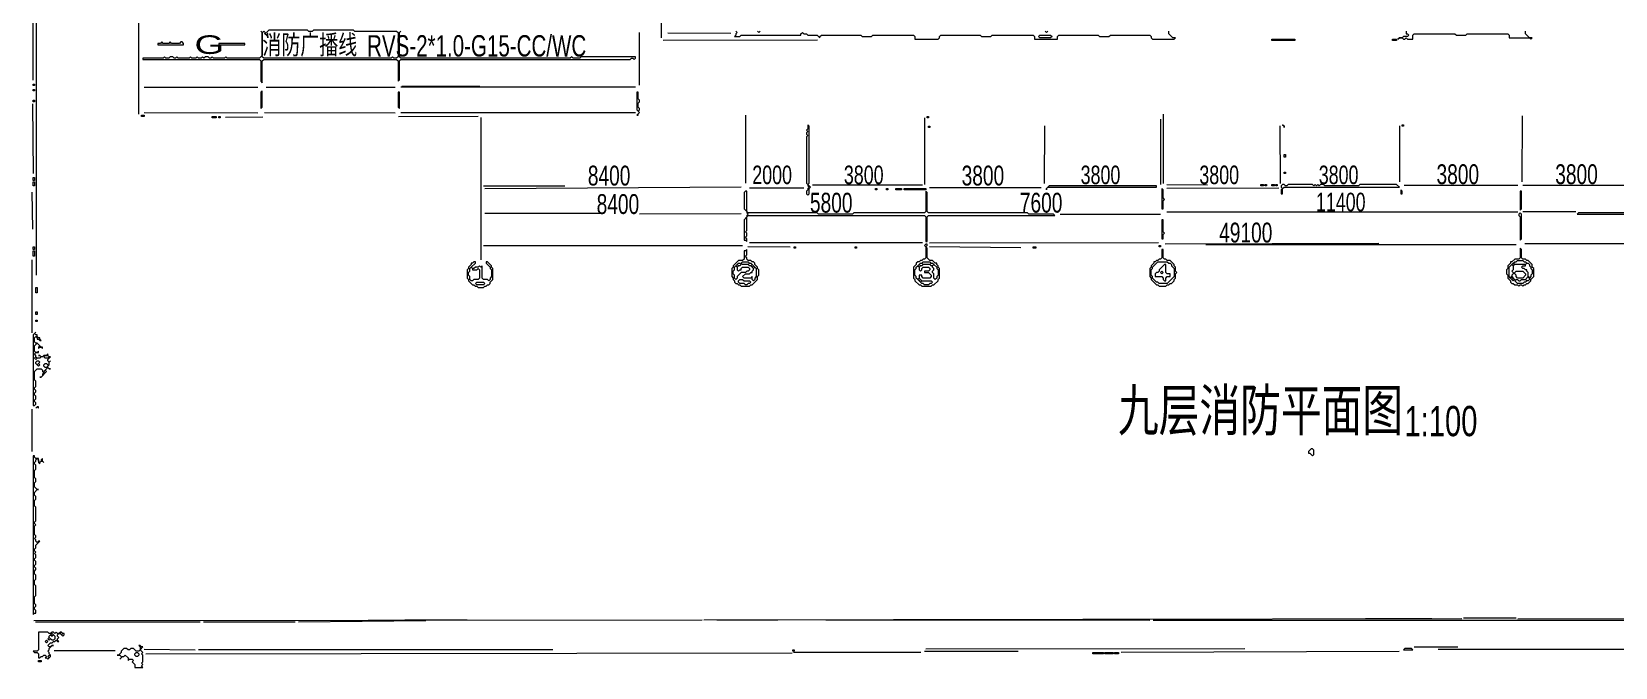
# Model space of a CAD drawing. Extents: x 9 to 1972, y 11 to 1392.
# Drawn here: x 9 to 1176, y 11 to 480 of the extents above; entities that cross this region are included whole.
import ezdxf

# ---------------------------------------------------------------- set-up
doc = ezdxf.new("R2010")
doc.units = 0
for name, color, linetype, lineweight in [('OCR_TEXT', 6, 'Continuous', 0), ('TRACE_CURVE', 6, 'Continuous', 0), ('TRACE_STRAIGHT', 5, 'Continuous', 0), ('TRACE_TEXT_SYMBOL', 6, 'Continuous', 0)]:
    doc.layers.add(name, color=color, linetype=linetype, lineweight=lineweight)
doc.styles.add('wqy-unicode', font='wqy-unicode.lff')

msp = doc.modelspace()

# ---------------------------------------------------------------- linework, layer by layer
at = {"layer": 'TRACE_CURVE', "color": 6}
for points in [[(178, 480), (179, 479), (179, 462), (177, 460), (153, 460), (152, 461), (151, 460), (143, 460), (142, 461), (141, 460), (140, 460), (139, 461), (137, 461), (136, 460), (135, 461), (134, 460), (132, 460), (131, 461), (130, 460), (127, 460), (126, 461), (125, 460), (117, 460), (116, 461), (115, 460), (114, 460), (113, 461), (111, 461), (110, 460), (108, 460), (107, 461), (106, 460), (91, 460), (91, 459), (177, 459), (178, 458), (178, 443), (179, 442), (179, 458), (180, 459), (278, 459), (279, 458), (279, 443), (280, 444), (280, 458), (281, 459), (450, 459), (451, 460), (452, 460), (453, 459), (454, 460)], [(454, 460), (454, 461), (414, 461), (413, 460), (408, 460), (407, 461), (406, 460), (281, 460), (280, 461), (280, 479), (281, 480)], [(10, 167), (10, 50), (11, 51), (12, 51), (12, 53), (11, 54), (11, 55), (12, 56), (12, 57), (11, 58), (11, 63), (12, 64), (12, 71), (11, 72), (11, 75), (12, 76), (12, 79), (11, 80), (11, 82), (12, 83), (12, 84), (11, 85), (11, 86), (12, 87), (12, 89), (11, 90), (11, 91), (12, 92), (12, 94), (11, 95), (12, 96), (11, 97), (11, 98), (12, 99), (12, 101), (15, 104), (14, 104), (13, 103), (12, 104), (12, 105), (11, 106), (12, 107), (12, 108), (11, 109), (11, 115), (12, 116), (11, 117), (11, 118), (12, 119), (12, 129), (11, 130), (11, 134), (12, 135), (12, 137), (11, 138), (11, 140), (13, 142), (14, 142), (13, 142), (11, 144), (11, 147), (12, 148), (12, 150), (11, 151)], [(11, 151), (11, 156), (12, 157), (12, 160), (11, 161), (11, 162), (12, 163), (12, 164), (13, 165), (14, 164), (14, 162), (15, 161), (15, 162), (16, 163), (17, 163), (18, 162), (17, 163), (17, 165), (16, 164), (16, 163), (15, 162), (14, 163), (14, 165), (12, 165), (11, 166), (11, 167), (10, 167)]]:
    msp.add_lwpolyline(points, dxfattribs=at)
msp.add_lwpolyline([(184, 481), (212, 481), (213, 480), (216, 480), (217, 481), (246, 481), (247, 480), (278, 480), (279, 479), (279, 461), (278, 460), (276, 460), (275, 461), (274, 460), (180, 460), (179, 461), (179, 479), (180, 480), (181, 479), (181, 478), (183, 476), (183, 475), (183, 478), (182, 479)], close=True, dxfattribs=at)
at = {"layer": 'TRACE_STRAIGHT', "color": 5}
for p, q in [((12.6, 300.1), (12.7, 975.1)), ((472.9, 611.4), (472.9, 475.1)), ((87.9, 418.9), (87.9, 583.9)), ((10, 443.9), (10.2, 573.9)), ((457.1, 440.1), (457.1, 478.9)), ((477.9, 478.7), (524.4, 478.6)), ((474.4, 473.4), (588.1, 473.7)), ((91.9, 438.8), (175.6, 438.8)), ((181.9, 438.7), (276.9, 438.8)), ((281, 439), (454, 439)), ((281.9, 439.5), (339.4, 439.5)), ((9.7, 426.4), (10, 375.1)), ((91.9, 420), (175.6, 419.8)), ((151.9, 416.6), (179.4, 416.9)), ((180.6, 420), (276.9, 419.7)), ((279.4, 417.1), (338.1, 417.4)), ((281, 420), (454, 420)), ((340.2, 311.4), (340.3, 416.4)), ((535, 418), (535, 368)), ((667, 416), (667, 367)), ((755.5, 367.6), (755.6, 410.1)), ((841, 415), (841, 367)), ((843.1, 367.6), (843.2, 418.9)), ((929, 410.1), (929.1, 367.6)), ((1017, 410.1), (1017.1, 368.9)), ((1107.6, 368.9), (1107.7, 417.6)), ((342, 366), (402, 366)), ((343.1, 363.9), (531.9, 365.1)), ((538.1, 364.6), (578.1, 364.6)), ((584.4, 366.8), (665.6, 366.8)), ((670.6, 364.7), (753.1, 364.7)), ((845.6, 366.9), (875.6, 366.8)), ((845.6, 364.3), (928.1, 364.4)), ((1020.6, 366.4), (1104.4, 366.5)), ((1108.1, 366.5), (1190.6, 366.4)), ((9.2, 361.4), (9.5, 333.9)), ((343.1, 345.9), (430.6, 345.9)), ((456.9, 345.4), (531.9, 345.5)), ((767, 345), (841, 345)), ((845.6, 346.8), (1104.4, 346.8)), ((1108, 347), (1147, 347)), ((342, 322), (533, 322)), ((536.9, 321.2), (568.1, 321)), ((538.1, 324.1), (665.6, 324.1)), ((670.6, 324), (839.4, 324.2)), ((670.6, 321.3), (738.1, 320.6)), ((844.4, 323.3), (1001.9, 323.6)), ((874.4, 322.6), (1103.1, 322.8)), ((1109.4, 323.4), (1278.1, 323.6)), ((9, 311.4), (9.2, 257.6)), ((9.1, 201.4), (9.1, 170.1)), ((504.4, 46), (1063.1, 47.1)), ((992, 47), (1041, 47)), ((1064.4, 47.4), (1103.1, 47.5)), ((1104.4, 46.8), (1228.1, 46.9)), ((10.6, 45.5), (503.1, 45.9)), ((11.9, 44.6), (133.1, 44.6)), ((135.6, 44.6), (203.1, 44.6)), ((205.6, 44.6), (299.4, 45.5)), ((284, 46), (330, 46)), ((514, 46), (559, 46)), ((594.4, 45.9), (833.1, 45.7)), ((609, 46), (656, 46)), ((632, 46), (683, 46)), ((769, 46), (813, 46)), ((835.6, 45.7), (1904.4, 45.7)), ((25.6, 23.4), (70.6, 23.5)), ((91.9, 24.4), (129.4, 24)), ((131.9, 24.2), (393.1, 24.1)), ((667.9, 24.7), (903.1, 25)), ((1028, 26), (1060, 26)), ((1045.6, 24.5), (1308.1, 24.4)), ((93.1, 21), (569.4, 21.6)), ((570.6, 22.3), (664.4, 22.3)), ((667, 23), (736, 23)), ((811.9, 22.1), (1016.9, 22.8))]:
    msp.add_line(p, q, dxfattribs=at)
at = {"layer": 'TRACE_TEXT_SYMBOL', "color": 6}
for points in [[(528, 480), (529, 479), (528, 478), (528, 477), (527, 476), (531, 476), (532, 477), (576, 477), (576, 478), (577, 479), (578, 478), (580, 478), (581, 477), (588, 477), (590, 475), (590, 476), (591, 477), (620, 477), (621, 476), (628, 476), (629, 477), (659, 477)], [(546, 480), (545, 479), (544, 480)], [(659, 477), (660, 476), (660, 474), (677, 474), (678, 475), (678, 476), (679, 477), (708, 477), (709, 476), (716, 476), (717, 477), (747, 477), (748, 476), (748, 474), (765, 474), (765, 476), (766, 477), (795, 477), (796, 476), (803, 476), (804, 477), (833, 477), (834, 476), (834, 475), (835, 474), (851, 474), (852, 475), (850, 475), (847, 478), (847, 480)], [(758, 480), (757, 479), (756, 480)], [(1022, 480), (1022, 478), (1023, 478), (1024, 477), (1023, 476), (1020, 476), (1019, 475), (1017, 475), (1016, 474), (1017, 475), (1019, 475), (1020, 474), (1021, 474), (1022, 475), (1023, 474), (1027, 474), (1027, 477), (1028, 478), (1058, 478), (1059, 477), (1066, 477), (1067, 478), (1097, 478), (1098, 477), (1098, 475), (1113, 475), (1114, 474), (1115, 475), (1113, 475), (1110, 478), (1110, 480)], [(12, 258), (10, 256), (10, 204), (11, 204), (12, 205), (12, 206), (11, 207), (11, 208), (12, 209), (12, 211), (11, 212), (11, 213), (12, 214), (12, 215), (11, 216), (11, 217), (12, 218), (12, 222), (11, 223), (11, 229), (13, 231), (16, 231), (17, 230), (17, 229), (18, 228), (17, 227), (17, 226), (16, 225), (15, 225), (16, 225), (20, 229), (19, 230), (21, 232), (22, 231), (23, 231), (22, 231), (21, 232), (21, 233), (22, 234), (22, 236), (23, 237), (22, 236), (21, 237), (21, 238), (23, 240), (22, 240), (21, 241), (21, 242), (20, 241), (18, 241), (17, 240), (16, 240), (15, 241), (14, 241), (15, 241), (16, 240), (15, 239), (13, 239), (12, 240), (12, 241), (11, 242), (12, 243), (14, 243), (14, 244)], [(14, 244), (13, 243), (12, 243), (11, 244), (11, 248), (13, 250), (15, 248), (14, 247), (14, 246), (15, 247), (16, 247), (17, 246), (17, 247), (16, 247), (13, 250), (12, 250), (11, 251), (11, 254), (12, 255), (13, 254), (13, 253), (14, 253), (15, 252), (16, 252), (15, 253), (15, 254), (14, 254), (13, 255), (13, 256), (12, 256), (11, 257), (12, 258)]]:
    msp.add_lwpolyline(points, dxfattribs=at)
for points in [[(105, 472), (104, 471), (102, 471), (102, 470), (121, 470), (121, 471), (120, 472), (119, 472), (118, 471), (112, 471), (111, 472), (110, 471), (106, 471)], [(147, 471), (147, 470), (166, 470), (166, 471)], [(751, 476), (752, 477), (760, 477), (761, 476), (760, 475), (752, 475)], [(923, 474), (940, 474), (940, 473), (923, 473)], [(1012, 474), (1015, 474), (1015, 473), (1012, 473)], [(10, 441), (11, 441), (11, 440), (10, 440)], [(10, 437), (11, 437), (11, 436), (10, 436)], [(179, 436), (178, 435), (178, 423), (179, 424)], [(279, 435), (279, 424), (280, 423), (280, 435)], [(455, 435), (455, 422), (457, 420), (455, 418), (456, 418), (456, 419), (457, 420), (456, 421), (457, 422), (457, 423), (456, 424), (456, 427), (457, 428), (457, 429), (456, 430), (456, 435)], [(10, 429), (11, 429), (11, 428), (10, 428)], [(90, 418), (92, 418), (92, 417), (90, 417)], [(142, 417), (145, 417), (145, 416), (142, 416)], [(147, 417), (148, 417), (148, 416), (147, 416)], [(581, 411), (581, 408), (580, 407), (581, 406), (580, 405), (580, 404), (581, 403), (580, 402), (580, 368), (581, 367), (581, 366), (582, 365), (581, 364), (581, 363), (580, 362), (580, 360), (581, 359), (582, 360), (582, 364), (583, 365), (581, 367), (582, 368), (582, 410)], [(669, 417), (670, 417), (670, 416), (669, 416)], [(670, 410), (671, 410), (671, 409), (670, 409)], [(931, 411), (932, 410), (932, 409), (932, 410)], [(1019, 411), (1020, 411), (1020, 410), (1019, 410)], [(932, 389), (933, 389), (933, 387), (932, 387)], [(932, 376), (933, 376), (933, 375), (932, 375)], [(10, 372), (11, 372), (11, 370), (10, 370)], [(10, 369), (11, 369), (11, 366), (10, 366)], [(535, 362), (534, 361), (534, 349), (536, 347), (536, 346), (537, 345), (536, 344), (536, 343), (534, 341), (534, 326), (535, 326), (536, 325), (536, 327), (535, 328), (536, 329), (536, 331), (535, 332), (536, 333), (536, 343), (537, 344), (667, 344), (668, 343), (668, 325), (669, 325), (669, 343), (670, 344), (763, 344), (762, 345), (744, 345), (743, 346), (670, 346), (669, 347), (669, 361), (668, 362), (668, 347), (667, 346), (615, 346), (614, 345), (589, 345), (588, 346), (537, 346), (536, 347), (536, 362)], [(631, 364), (632, 364), (632, 363), (631, 363)], [(639, 364), (640, 364), (640, 363), (639, 363)], [(646, 364), (650, 364), (650, 363), (646, 363)], [(652, 364), (668, 364), (668, 363), (652, 363)], [(759, 366), (757, 364), (757, 363), (757, 364), (758, 365), (838, 365), (838, 366)], [(842, 364), (842, 349), (843, 349), (843, 355), (844, 356), (843, 357), (843, 363)], [(915, 367), (917, 367), (917, 366), (915, 366)], [(918, 367), (919, 367), (919, 366), (918, 366)], [(923, 367), (925, 367), (925, 366), (923, 366)], [(926, 367), (927, 367), (927, 366), (926, 366)], [(931, 367), (930, 366), (930, 365), (931, 364), (930, 363), (930, 360), (931, 360), (931, 364), (932, 365), (1017, 365), (1015, 367), (988, 367), (987, 366), (962, 366), (961, 367), (959, 367), (958, 366), (957, 367), (956, 366), (955, 367), (954, 366), (953, 367), (935, 367), (934, 366), (933, 366), (932, 367)], [(1018, 363), (1018, 360), (1019, 360), (1019, 362)], [(1106, 362), (1106, 348), (1107, 349), (1107, 362)], [(842, 341), (842, 327), (843, 327), (843, 330), (844, 331), (843, 332), (843, 341)], [(1106, 346), (1105, 345), (1105, 344), (1106, 343), (1106, 326), (1107, 327), (1107, 345)], [(1149, 346), (1148, 345), (1203, 345), (1202, 346)], [(10, 321), (11, 321), (11, 319), (10, 319)], [(10, 318), (11, 318), (11, 314), (10, 314)], [(536, 319), (535, 318), (534, 318), (534, 312), (533, 311), (530, 311), (526, 307), (526, 306), (525, 305), (525, 299), (526, 298), (526, 297), (527, 296), (527, 295), (528, 294), (529, 294), (530, 293), (531, 293), (532, 292), (538, 292), (539, 293), (540, 293), (544, 297), (544, 299), (545, 300), (545, 304), (544, 305), (544, 306), (542, 308), (542, 309), (541, 310), (540, 310), (539, 311), (537, 311), (536, 312), (536, 313), (535, 314), (536, 315)], [(571, 321), (572, 321), (572, 320), (571, 320)], [(616, 321), (617, 321), (617, 320), (616, 320)], [(668, 323), (667, 322), (668, 321), (668, 313), (667, 312), (666, 312), (665, 311), (664, 311), (663, 310), (662, 310), (661, 309), (661, 308), (659, 306), (659, 298), (660, 297), (660, 296), (663, 293), (664, 293), (665, 292), (672, 292), (673, 293), (674, 293), (677, 296), (677, 297), (678, 298), (678, 305), (677, 306), (677, 307), (676, 308), (676, 309), (675, 309), (673, 311), (671, 311), (669, 313), (669, 320), (668, 321), (669, 322), (669, 323)], [(747, 321), (749, 321), (749, 320), (747, 320)], [(842, 319), (842, 313), (841, 312), (840, 312), (839, 311), (838, 311), (837, 310), (836, 310), (836, 309), (834, 307), (834, 306), (833, 305), (833, 299), (834, 298), (834, 297), (838, 293), (839, 293), (840, 292), (845, 292), (846, 293), (847, 293), (848, 294), (849, 294), (851, 296), (851, 297), (852, 298), (852, 301), (853, 302), (852, 303), (852, 306), (851, 307), (851, 308), (848, 311), (846, 311), (845, 312), (844, 312), (843, 313), (843, 319)], [(840, 322), (841, 322), (841, 321), (840, 321)], [(1106, 320), (1106, 313), (1105, 312), (1102, 312), (1100, 310), (1099, 310), (1099, 309), (1097, 307), (1097, 305), (1096, 304), (1096, 301), (1097, 300), (1097, 298), (1099, 296), (1099, 295), (1100, 294), (1101, 294), (1102, 293), (1104, 293), (1105, 292), (1106, 293), (1107, 293), (1108, 292), (1109, 293), (1110, 293), (1111, 294), (1112, 294), (1114, 296), (1114, 297), (1116, 299), (1116, 305), (1115, 306), (1115, 308), (1112, 311), (1111, 311), (1110, 312), (1108, 312), (1107, 313), (1107, 319)], [(335, 310), (334, 309), (333, 309), (333, 308), (331, 306), (331, 305), (330, 304), (330, 298), (331, 297), (331, 296), (334, 293), (335, 293), (336, 292), (337, 292), (338, 291), (342, 291), (343, 292), (344, 292), (345, 293), (346, 293), (347, 294), (347, 295), (349, 297), (349, 305), (348, 306), (348, 307), (345, 310), (344, 310), (344, 309), (347, 306), (347, 305), (348, 304), (348, 299), (347, 298), (347, 297), (346, 296), (345, 297), (342, 297), (341, 298), (341, 307), (340, 306), (339, 307), (338, 306), (336, 306), (335, 305), (334, 305), (333, 306), (336, 309), (336, 310)], [(332, 305), (333, 306), (334, 305), (334, 304), (337, 304), (338, 305), (339, 304), (339, 298), (338, 297), (335, 297), (334, 296), (333, 296), (332, 297), (332, 299), (331, 300), (331, 302), (332, 303)], [(527, 306), (528, 307), (529, 306), (529, 304), (530, 303), (531, 304), (532, 304), (532, 305), (533, 306), (537, 306), (538, 305), (538, 304), (537, 303), (536, 303), (535, 302), (532, 302), (529, 299), (529, 298), (528, 297), (527, 298), (527, 300), (526, 301), (526, 303), (527, 304)], [(528, 307), (529, 308), (530, 307), (529, 306)], [(529, 308), (530, 309), (531, 309), (532, 308), (531, 307), (530, 307)], [(532, 309), (533, 310), (537, 310), (538, 309), (537, 308), (533, 308)], [(541, 305), (542, 306), (543, 305), (543, 299), (542, 298), (542, 297), (541, 296), (540, 297), (540, 299), (539, 298), (534, 298), (533, 299), (535, 301), (538, 301), (539, 302), (540, 302), (540, 303), (541, 304)], [(537, 308), (538, 309), (539, 309), (540, 308), (539, 307), (538, 307)], [(539, 307), (540, 308), (541, 307), (540, 306)], [(540, 306), (541, 307), (542, 306), (541, 305)], [(661, 306), (662, 307), (663, 306), (663, 304), (664, 303), (665, 304), (665, 305), (666, 306), (670, 306), (671, 305), (671, 304), (670, 303), (667, 303), (667, 302), (670, 302), (672, 300), (672, 299), (671, 298), (666, 298), (665, 299), (665, 300), (663, 300), (663, 298), (662, 297), (661, 298), (661, 299), (660, 300), (660, 304), (661, 305)], [(662, 307), (663, 308), (664, 307), (663, 306)], [(663, 308), (664, 309), (665, 309), (666, 308), (665, 307), (664, 307)], [(665, 309), (666, 310), (671, 310), (672, 309), (671, 308), (666, 308)], [(671, 308), (672, 309), (673, 309), (674, 308), (673, 307), (672, 307)], [(673, 307), (674, 308), (676, 306), (676, 305), (677, 304), (677, 300), (676, 299), (676, 298), (675, 297), (674, 298), (674, 301), (673, 302), (673, 303), (674, 304), (674, 305), (673, 306)], [(839, 310), (846, 310), (847, 309), (848, 309), (849, 308), (849, 307), (851, 305), (851, 299), (846, 294), (840, 294), (839, 295), (838, 295), (835, 298), (835, 299), (834, 300), (834, 304), (835, 305), (835, 306)], [(844, 308), (840, 304), (840, 303), (839, 302), (838, 302), (837, 301), (837, 299), (842, 299), (843, 298), (843, 297), (844, 296), (845, 296), (845, 298), (846, 299), (848, 299), (848, 301), (846, 301), (845, 302), (845, 308)], [(1100, 308), (1101, 307), (1101, 304), (1100, 303), (1101, 302), (1101, 301), (1100, 300), (1100, 299), (1099, 298), (1098, 299), (1098, 306)], [(1100, 308), (1101, 309), (1102, 308), (1101, 307)], [(1103, 310), (1104, 311), (1108, 311), (1109, 310), (1110, 310), (1111, 309), (1110, 308), (1102, 308), (1101, 309), (1102, 310)], [(1110, 308), (1111, 309), (1112, 309), (1113, 308), (1113, 307), (1114, 306), (1114, 305), (1115, 304), (1115, 301), (1114, 300), (1114, 299), (1113, 298), (1112, 299), (1112, 302), (1111, 303), (1111, 304), (1110, 304), (1109, 305), (1108, 305), (1107, 306), (1108, 307), (1110, 307)], [(336, 294), (337, 295), (342, 295), (343, 294), (342, 293), (337, 293)], [(530, 296), (531, 297), (533, 297), (534, 296), (538, 296), (539, 295), (538, 294), (537, 294), (536, 293), (535, 293), (534, 294), (531, 294), (530, 295)], [(662, 297), (663, 298), (664, 297), (663, 296)], [(663, 296), (664, 297), (665, 296), (664, 295)], [(664, 295), (665, 296), (672, 296), (673, 295), (672, 294), (671, 294), (670, 293), (667, 293), (666, 294), (665, 294)], [(841, 302), (842, 303), (843, 302), (842, 301)], [(1099, 298), (1100, 299), (1101, 298), (1100, 297)], [(1100, 297), (1101, 298), (1102, 297), (1101, 296)], [(1102, 302), (1103, 303), (1108, 303), (1110, 301), (1110, 300), (1108, 298), (1104, 298), (1103, 299), (1103, 300), (1102, 301)], [(1102, 296), (1103, 297), (1104, 297), (1105, 296), (1106, 296), (1107, 297), (1110, 297), (1111, 296), (1110, 295), (1109, 295), (1108, 294), (1104, 294)], [(1112, 299), (1113, 298), (1113, 297), (1112, 296), (1111, 296), (1110, 297)], [(12, 291), (13, 291), (13, 287), (12, 287)], [(12, 273), (13, 273), (13, 271), (12, 271)], [(12, 267), (13, 267), (13, 266), (12, 266)], [(11, 239), (12, 240), (13, 239), (12, 238)], [(12, 236), (13, 237), (14, 237), (15, 236), (13, 234), (12, 235)], [(13, 234), (14, 235), (15, 234), (14, 233)], [(18, 240), (19, 241), (21, 241), (22, 240), (21, 239), (19, 239)], [(18, 234), (19, 235), (20, 235), (21, 234), (21, 233), (20, 232), (19, 232), (18, 233)], [(18, 229), (19, 230), (20, 229), (19, 228)], [(13, 203), (12, 202), (13, 203), (14, 202), (14, 203)], [(952, 172), (950, 170), (950, 169), (951, 169), (953, 167), (954, 168), (954, 171), (953, 172)], [(14, 37), (14, 24), (13, 23), (10, 23), (11, 22), (13, 22), (14, 21), (14, 18), (15, 18), (16, 19), (17, 19), (18, 20), (19, 20), (20, 19), (19, 18), (20, 18), (21, 17), (23, 19), (23, 20), (22, 21), (22, 22), (21, 23), (22, 24), (22, 25), (24, 27), (25, 27), (24, 27), (23, 26), (22, 26), (21, 27), (23, 29), (24, 29), (25, 30), (26, 30), (27, 31), (28, 30), (29, 30), (28, 31), (28, 32), (29, 33), (28, 34), (28, 35), (29, 36), (30, 36), (32, 34), (33, 35), (33, 36), (32, 36), (31, 37), (30, 37), (29, 36), (28, 36), (27, 37), (26, 36), (25, 37), (24, 37), (23, 36), (22, 36), (21, 37)], [(23, 35), (24, 36), (25, 35), (24, 34)], [(30, 36), (31, 37), (32, 36), (31, 35)], [(19, 30), (20, 31), (21, 30), (20, 29)], [(21, 32), (22, 33), (23, 32), (22, 31)], [(22, 34), (23, 35), (24, 34), (25, 35), (26, 34), (26, 32), (25, 31), (24, 31), (22, 33)], [(88, 27), (89, 26), (89, 24), (88, 23), (86, 23), (84, 25), (82, 25), (81, 24), (80, 24), (79, 25), (77, 25), (75, 23), (75, 22), (73, 20), (72, 20), (74, 20), (75, 19), (75, 18), (74, 17), (76, 19), (77, 19), (78, 20), (80, 18), (80, 16), (81, 17), (83, 17), (84, 16), (83, 15), (85, 13), (85, 11), (91, 11), (90, 12), (91, 13), (90, 14), (91, 15), (91, 20), (90, 21), (91, 22), (89, 24), (91, 26), (90, 26), (89, 27)], [(570, 24), (571, 24), (571, 23), (570, 23)], [(1021, 25), (1020, 24), (1027, 24), (1026, 25)], [(14, 16), (16, 16), (16, 15), (14, 15)], [(21, 19), (22, 20), (23, 19), (22, 18)], [(85, 21), (86, 22), (87, 22), (88, 21), (88, 20), (87, 19), (86, 19), (85, 20)], [(791, 22), (799, 22), (799, 21), (791, 21)], [(800, 22), (806, 22), (806, 21), (800, 21)], [(807, 22), (810, 22), (810, 21), (807, 21)]]:
    msp.add_lwpolyline(points, close=True, dxfattribs=at)

# ---------------------------------------------------------------- texts
at = {"layer": 'OCR_TEXT', "color": 6, "style": 'wqy-unicode'}
for s, height, width, p in [('消防广播线', 14.24, 0.72, (179, 462.9)), ('G', 13.7, 1.537563, (129, 463.2)), ('RVS-2*1.0-G15-CC/WC', 15.725, 0.72, (256.2, 461.3)), ('8400', 14.64, 0.72, (418.9, 366.2)), ('2000', 13.67, 0.72, (540.1, 367.2)), ('3800', 13.67, 0.72, (607.6, 367.2)), ('3800', 14.64, 0.72, (694.4, 366.2)), ('3800', 13.67, 0.72, (782.1, 367.2)), ('3800', 13.67, 0.72, (869.6, 367.2)), ('3800', 13.67, 0.72, (957.6, 367.2)), ('3800', 14.64, 0.72, (1044.4, 367.2)), ('3800', 14.64, 0.72, (1131.9, 367.2)), ('8400', 14.64, 0.72, (425.4, 345.2)), ('5800', 14.64, 0.72, (582.6, 346.2)), ('7600', 14.64, 0.72, (737.3, 346.2)), ('11400', 13.67, 0.72, (955.5, 347.2)), ('49100', 14.64, 0.72, (884.2, 324.2)), ('九层消防平面图', 30.57, 0.72, (809.6, 185.3)), ('1:100', 22.31, 0.72, (1020.8, 181.4))]:
    msp.add_text(s, height=height, dxfattribs=dict(at, width=width)).set_placement(p)

doc.saveas('drawing.dxf')
